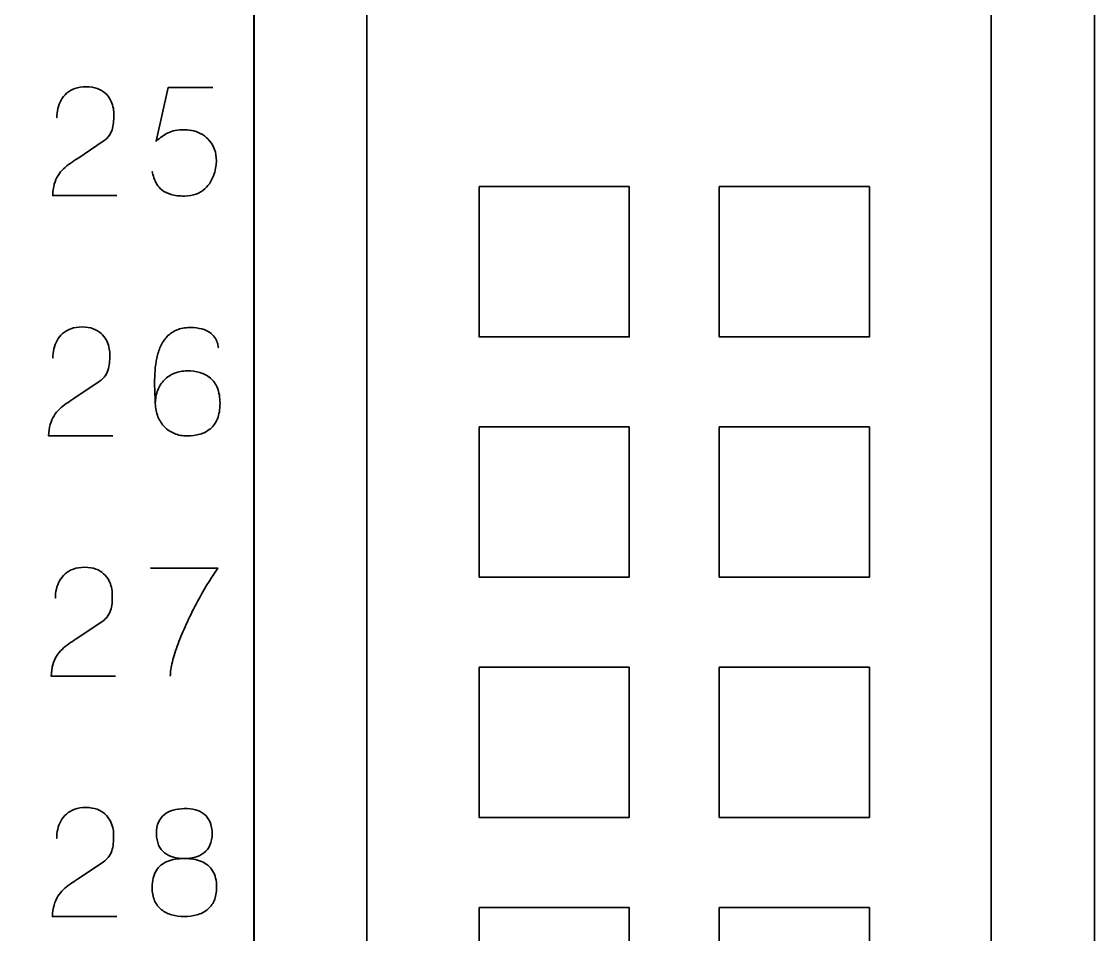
# Model space of a CAD drawing. Header units: centimetres. Extents: x -13.14 to -7.86, y -19.04 to -10.66.
# Drawn here: x -9 to -7.865, y -18.102 to -17.136 of the extents above; entities that cross this region are included whole.
import ezdxf

# ---------------------------------------------------------------- set-up
doc = ezdxf.new("R2010")
doc.units = ezdxf.units.CM
doc.header["$MEASUREMENT"] = 0
doc.layers.add('Layer 1', color=7, linetype='Continuous')

msp = doc.modelspace()

# ---------------------------------------------------------------- linework, layer by layer
at = {"layer": 'Layer 1', "color": 250, "lineweight": 35}
for points, knots in [([(-12.24632, -10.659), (-12.24632, -10.659), (-8.75382, -10.659), (-8.75382, -10.659), (-8.75382, -10.659), (-8.75382, -10.659), (-8.75382, -19.041), (-8.75382, -19.041), (-8.75382, -19.041), (-8.75382, -19.041), (-12.24632, -19.041), (-12.24632, -19.041), (-12.24632, -19.041), (-12.24632, -19.041), (-12.24632, -10.659), (-12.24632, -10.659)], [0, 0, 0, 0, 0.25, 0.25, 0.25, 0.25, 0.5, 0.5, 0.5, 0.5, 0.75, 0.75, 0.75, 0.75, 1, 1, 1, 1]), ([(-8.75386, -10.659), (-8.75386, -10.659), (-7.86486, -10.659), (-7.86486, -10.659), (-7.86486, -10.659), (-7.86486, -10.659), (-7.86486, -19.041), (-7.86486, -19.041), (-7.86486, -19.041), (-7.86486, -19.041), (-8.75386, -19.041), (-8.75386, -19.041), (-8.75386, -19.041), (-8.75386, -19.041), (-8.75386, -10.659), (-8.75386, -10.659)], [0, 0, 0, 0, 0.25, 0.25, 0.25, 0.25, 0.5, 0.5, 0.5, 0.5, 0.75, 0.75, 0.75, 0.75, 1, 1, 1, 1]), ([(-8.89877, -17.32054), (-8.89877, -17.32054), (-8.96673, -17.32054), (-8.96673, -17.32054), (-8.96673, -17.32054), (-8.96659, -17.31594), (-8.96601, -17.31188), (-8.96504, -17.30839), (-8.96504, -17.30839), (-8.96403, -17.30491), (-8.96269, -17.30184), (-8.96102, -17.2992), (-8.96102, -17.2992), (-8.95933, -17.29656), (-8.95741, -17.29421), (-8.95522, -17.29215), (-8.95522, -17.29215), (-8.95303, -17.29006), (-8.95068, -17.28816), (-8.94814, -17.28637), (-8.94814, -17.28637), (-8.94561, -17.2846), (-8.94299, -17.28283), (-8.94027, -17.28108), (-8.94027, -17.28108), (-8.94027, -17.28108), (-8.91318, -17.26302), (-8.91318, -17.26302), (-8.91318, -17.26302), (-8.9104, -17.26106), (-8.90824, -17.25893), (-8.90671, -17.25663), (-8.90671, -17.25663), (-8.90516, -17.25433), (-8.90408, -17.2519), (-8.90342, -17.24934), (-8.90342, -17.24934), (-8.90278, -17.2468), (-8.90239, -17.24419), (-8.90225, -17.24155), (-8.90225, -17.24155), (-8.90212, -17.23888), (-8.90207, -17.23621), (-8.90209, -17.23355), (-8.90209, -17.23355), (-8.90209, -17.23135), (-8.90239, -17.229), (-8.90297, -17.22647), (-8.90297, -17.22647), (-8.90357, -17.22396), (-8.90452, -17.22145), (-8.90587, -17.21897), (-8.90587, -17.21897), (-8.90721, -17.21648), (-8.909, -17.21421), (-8.91125, -17.21215), (-8.91125, -17.21215), (-8.91349, -17.21012), (-8.91627, -17.20848), (-8.91957, -17.20724), (-8.91957, -17.20724), (-8.92287, -17.206), (-8.92675, -17.20537), (-8.93124, -17.20534), (-8.93124, -17.20534), (-8.93576, -17.20537), (-8.93975, -17.206), (-8.94318, -17.20721), (-8.94318, -17.20721), (-8.94661, -17.20843), (-8.94954, -17.21012), (-8.95197, -17.21226), (-8.95197, -17.21226), (-8.9544, -17.2144), (-8.95636, -17.21688), (-8.95789, -17.21965), (-8.95789, -17.21965), (-8.95941, -17.22243), (-8.96052, -17.22538), (-8.96123, -17.2285), (-8.96123, -17.2285), (-8.96195, -17.23162), (-8.96229, -17.23479), (-8.96229, -17.23798), (-8.96229, -17.23798), (-8.96229, -17.23479), (-8.96195, -17.23162), (-8.96123, -17.2285), (-8.96123, -17.2285), (-8.96052, -17.22538), (-8.95941, -17.22243), (-8.95789, -17.21965), (-8.95789, -17.21965), (-8.95636, -17.21688), (-8.9544, -17.2144), (-8.95197, -17.21226), (-8.95197, -17.21226), (-8.94954, -17.21012), (-8.94661, -17.20843), (-8.94318, -17.20721), (-8.94318, -17.20721), (-8.93975, -17.206), (-8.93576, -17.20537), (-8.93124, -17.20534), (-8.93124, -17.20534), (-8.92675, -17.20537), (-8.92287, -17.206), (-8.91957, -17.20724), (-8.91957, -17.20724), (-8.91627, -17.20848), (-8.91349, -17.21012), (-8.91125, -17.21215), (-8.91125, -17.21215), (-8.909, -17.21421), (-8.90721, -17.21648), (-8.90587, -17.21897), (-8.90587, -17.21897), (-8.90452, -17.22145), (-8.90357, -17.22396), (-8.90297, -17.22647), (-8.90297, -17.22647), (-8.90239, -17.229), (-8.90209, -17.23135), (-8.90209, -17.23355), (-8.90209, -17.23355), (-8.90207, -17.23621), (-8.90212, -17.23888), (-8.90225, -17.24155), (-8.90225, -17.24155), (-8.90239, -17.24419), (-8.90278, -17.2468), (-8.90342, -17.24934), (-8.90342, -17.24934), (-8.90408, -17.2519), (-8.90516, -17.25433), (-8.90671, -17.25663), (-8.90671, -17.25663), (-8.90824, -17.25893), (-8.9104, -17.26106), (-8.91318, -17.26302), (-8.91318, -17.26302), (-8.91318, -17.26302), (-8.94027, -17.28108), (-8.94027, -17.28108), (-8.94027, -17.28108), (-8.94299, -17.28283), (-8.94561, -17.2846), (-8.94814, -17.28637), (-8.94814, -17.28637), (-8.95068, -17.28816), (-8.95303, -17.29006), (-8.95522, -17.29215), (-8.95522, -17.29215), (-8.95741, -17.29421), (-8.95933, -17.29656), (-8.96102, -17.2992), (-8.96102, -17.2992), (-8.96269, -17.30184), (-8.96403, -17.30491), (-8.96504, -17.30839), (-8.96504, -17.30839), (-8.96601, -17.31188), (-8.96659, -17.31594), (-8.96673, -17.32054), (-8.96673, -17.32054), (-8.96673, -17.32054), (-8.89877, -17.32054), (-8.89877, -17.32054)], [0, 0, 0, 0, 0.0238095, 0.0238095, 0.0238095, 0.0238095, 0.047619, 0.047619, 0.047619, 0.047619, 0.0714286, 0.0714286, 0.0714286, 0.0714286, 0.0952381, 0.0952381, 0.0952381, 0.0952381, 0.1190476, 0.1190476, 0.1190476, 0.1190476, 0.1428571, 0.1428571, 0.1428571, 0.1428571, 0.1666667, 0.1666667, 0.1666667, 0.1666667, 0.1904762, 0.1904762, 0.1904762, 0.1904762, 0.2142857, 0.2142857, 0.2142857, 0.2142857, 0.2380952, 0.2380952, 0.2380952, 0.2380952, 0.2619048, 0.2619048, 0.2619048, 0.2619048, 0.2857143, 0.2857143, 0.2857143, 0.2857143, 0.3095238, 0.3095238, 0.3095238, 0.3095238, 0.3333333, 0.3333333, 0.3333333, 0.3333333, 0.3571429, 0.3571429, 0.3571429, 0.3571429, 0.3809524, 0.3809524, 0.3809524, 0.3809524, 0.4047619, 0.4047619, 0.4047619, 0.4047619, 0.4285714, 0.4285714, 0.4285714, 0.4285714, 0.452381, 0.452381, 0.452381, 0.452381, 0.4761905, 0.4761905, 0.4761905, 0.4761905, 0.5, 0.5, 0.5, 0.5, 0.5238095, 0.5238095, 0.5238095, 0.5238095, 0.547619, 0.547619, 0.547619, 0.547619, 0.5714286, 0.5714286, 0.5714286, 0.5714286, 0.5952381, 0.5952381, 0.5952381, 0.5952381, 0.6190476, 0.6190476, 0.6190476, 0.6190476, 0.6428571, 0.6428571, 0.6428571, 0.6428571, 0.6666667, 0.6666667, 0.6666667, 0.6666667, 0.6904762, 0.6904762, 0.6904762, 0.6904762, 0.7142857, 0.7142857, 0.7142857, 0.7142857, 0.7380952, 0.7380952, 0.7380952, 0.7380952, 0.7619048, 0.7619048, 0.7619048, 0.7619048, 0.7857143, 0.7857143, 0.7857143, 0.7857143, 0.8095238, 0.8095238, 0.8095238, 0.8095238, 0.8333333, 0.8333333, 0.8333333, 0.8333333, 0.8571429, 0.8571429, 0.8571429, 0.8571429, 0.8809524, 0.8809524, 0.8809524, 0.8809524, 0.9047619, 0.9047619, 0.9047619, 0.9047619, 0.9285714, 0.9285714, 0.9285714, 0.9285714, 0.952381, 0.952381, 0.952381, 0.952381, 0.9761905, 0.9761905, 0.9761905, 0.9761905, 1, 1, 1, 1]), ([(-8.79721, -17.20629), (-8.79721, -17.20629), (-8.84474, -17.20629), (-8.84474, -17.20629), (-8.84474, -17.20629), (-8.84474, -17.20629), (-8.8574, -17.26302), (-8.8574, -17.26302), (-8.8574, -17.26302), (-8.85519, -17.26112), (-8.85307, -17.2594), (-8.85105, -17.2579), (-8.85105, -17.2579), (-8.84904, -17.25639), (-8.84693, -17.25512), (-8.84469, -17.25407), (-8.84469, -17.25407), (-8.84247, -17.25301), (-8.83993, -17.25222), (-8.83708, -17.25166), (-8.83708, -17.25166), (-8.83425, -17.25111), (-8.83087, -17.25082), (-8.82699, -17.25082), (-8.82699, -17.25082), (-8.82382, -17.25082), (-8.82065, -17.25124), (-8.81748, -17.25211), (-8.81748, -17.25211), (-8.81431, -17.25296), (-8.8113, -17.25425), (-8.80845, -17.25597), (-8.80845, -17.25597), (-8.80557, -17.25771), (-8.80304, -17.25988), (-8.80083, -17.26249), (-8.80083, -17.26249), (-8.79858, -17.26511), (-8.79681, -17.26817), (-8.79555, -17.27168), (-8.79555, -17.27168), (-8.79425, -17.27519), (-8.79359, -17.27918), (-8.79357, -17.28362), (-8.79357, -17.28362), (-8.79354, -17.28526), (-8.79372, -17.28732), (-8.79409, -17.28975), (-8.79409, -17.28975), (-8.79444, -17.29218), (-8.79507, -17.29482), (-8.79597, -17.29762), (-8.79597, -17.29762), (-8.79687, -17.30042), (-8.79813, -17.30319), (-8.79975, -17.30594), (-8.79975, -17.30594), (-8.80135, -17.30868), (-8.80341, -17.31119), (-8.80589, -17.31346), (-8.80589, -17.31346), (-8.80837, -17.31573), (-8.81138, -17.31756), (-8.81489, -17.31893), (-8.81489, -17.31893), (-8.81843, -17.32028), (-8.82258, -17.32099), (-8.82731, -17.32102), (-8.82731, -17.32102), (-8.83296, -17.32099), (-8.83771, -17.32038), (-8.84157, -17.31925), (-8.84157, -17.31925), (-8.84542, -17.31808), (-8.84857, -17.31658), (-8.851, -17.31468), (-8.851, -17.31468), (-8.85344, -17.31278), (-8.85534, -17.31069), (-8.85672, -17.30842), (-8.85672, -17.30842), (-8.85809, -17.30615), (-8.85912, -17.30388), (-8.85981, -17.3016), (-8.85981, -17.3016), (-8.86049, -17.29933), (-8.86102, -17.29725), (-8.86137, -17.29534), (-8.86137, -17.29534), (-8.86102, -17.29725), (-8.86049, -17.29933), (-8.85981, -17.3016), (-8.85981, -17.3016), (-8.85912, -17.30388), (-8.85809, -17.30615), (-8.85672, -17.30842), (-8.85672, -17.30842), (-8.85534, -17.31069), (-8.85344, -17.31278), (-8.851, -17.31468), (-8.851, -17.31468), (-8.84857, -17.31658), (-8.84542, -17.31808), (-8.84157, -17.31925), (-8.84157, -17.31925), (-8.83771, -17.32038), (-8.83296, -17.32099), (-8.82731, -17.32102), (-8.82731, -17.32102), (-8.82258, -17.32099), (-8.81843, -17.32028), (-8.81489, -17.31893), (-8.81489, -17.31893), (-8.81138, -17.31756), (-8.80837, -17.31573), (-8.80589, -17.31346), (-8.80589, -17.31346), (-8.80341, -17.31119), (-8.80135, -17.30868), (-8.79975, -17.30594), (-8.79975, -17.30594), (-8.79813, -17.30319), (-8.79687, -17.30042), (-8.79597, -17.29762), (-8.79597, -17.29762), (-8.79507, -17.29482), (-8.79444, -17.29218), (-8.79409, -17.28975), (-8.79409, -17.28975), (-8.79372, -17.28732), (-8.79354, -17.28526), (-8.79357, -17.28362), (-8.79357, -17.28362), (-8.79359, -17.27918), (-8.79425, -17.27519), (-8.79555, -17.27168), (-8.79555, -17.27168), (-8.79681, -17.26817), (-8.79858, -17.26511), (-8.80083, -17.26249), (-8.80083, -17.26249), (-8.80304, -17.25988), (-8.80557, -17.25771), (-8.80845, -17.25597), (-8.80845, -17.25597), (-8.8113, -17.25425), (-8.81431, -17.25296), (-8.81748, -17.25211), (-8.81748, -17.25211), (-8.82065, -17.25124), (-8.82382, -17.25082), (-8.82699, -17.25082), (-8.82699, -17.25082), (-8.83087, -17.25082), (-8.83425, -17.25111), (-8.83708, -17.25166), (-8.83708, -17.25166), (-8.83993, -17.25222), (-8.84247, -17.25301), (-8.84469, -17.25407), (-8.84469, -17.25407), (-8.84693, -17.25512), (-8.84904, -17.25639), (-8.85105, -17.2579), (-8.85105, -17.2579), (-8.85307, -17.2594), (-8.85519, -17.26112), (-8.8574, -17.26302), (-8.8574, -17.26302), (-8.8574, -17.26302), (-8.84474, -17.20629), (-8.84474, -17.20629), (-8.84474, -17.20629), (-8.84474, -17.20629), (-8.79721, -17.20629), (-8.79721, -17.20629)], [0, 0, 0, 0, 0.0227273, 0.0227273, 0.0227273, 0.0227273, 0.0454545, 0.0454545, 0.0454545, 0.0454545, 0.0681818, 0.0681818, 0.0681818, 0.0681818, 0.0909091, 0.0909091, 0.0909091, 0.0909091, 0.1136364, 0.1136364, 0.1136364, 0.1136364, 0.1363636, 0.1363636, 0.1363636, 0.1363636, 0.1590909, 0.1590909, 0.1590909, 0.1590909, 0.1818182, 0.1818182, 0.1818182, 0.1818182, 0.2045455, 0.2045455, 0.2045455, 0.2045455, 0.2272727, 0.2272727, 0.2272727, 0.2272727, 0.25, 0.25, 0.25, 0.25, 0.2727273, 0.2727273, 0.2727273, 0.2727273, 0.2954545, 0.2954545, 0.2954545, 0.2954545, 0.3181818, 0.3181818, 0.3181818, 0.3181818, 0.3409091, 0.3409091, 0.3409091, 0.3409091, 0.3636364, 0.3636364, 0.3636364, 0.3636364, 0.3863636, 0.3863636, 0.3863636, 0.3863636, 0.4090909, 0.4090909, 0.4090909, 0.4090909, 0.4318182, 0.4318182, 0.4318182, 0.4318182, 0.4545455, 0.4545455, 0.4545455, 0.4545455, 0.4772727, 0.4772727, 0.4772727, 0.4772727, 0.5, 0.5, 0.5, 0.5, 0.5227273, 0.5227273, 0.5227273, 0.5227273, 0.5454545, 0.5454545, 0.5454545, 0.5454545, 0.5681818, 0.5681818, 0.5681818, 0.5681818, 0.5909091, 0.5909091, 0.5909091, 0.5909091, 0.6136364, 0.6136364, 0.6136364, 0.6136364, 0.6363636, 0.6363636, 0.6363636, 0.6363636, 0.6590909, 0.6590909, 0.6590909, 0.6590909, 0.6818182, 0.6818182, 0.6818182, 0.6818182, 0.7045455, 0.7045455, 0.7045455, 0.7045455, 0.7272727, 0.7272727, 0.7272727, 0.7272727, 0.75, 0.75, 0.75, 0.75, 0.7727273, 0.7727273, 0.7727273, 0.7727273, 0.7954545, 0.7954545, 0.7954545, 0.7954545, 0.8181818, 0.8181818, 0.8181818, 0.8181818, 0.8409091, 0.8409091, 0.8409091, 0.8409091, 0.8636364, 0.8636364, 0.8636364, 0.8636364, 0.8863636, 0.8863636, 0.8863636, 0.8863636, 0.9090909, 0.9090909, 0.9090909, 0.9090909, 0.9318182, 0.9318182, 0.9318182, 0.9318182, 0.9545455, 0.9545455, 0.9545455, 0.9545455, 0.9772727, 0.9772727, 0.9772727, 0.9772727, 1, 1, 1, 1]), ([(-8.51573, -17.31103), (-8.51573, -17.31103), (-8.35698, -17.31103), (-8.35698, -17.31103), (-8.35698, -17.31103), (-8.35698, -17.31103), (-8.35698, -17.46978), (-8.35698, -17.46978), (-8.35698, -17.46978), (-8.35698, -17.46978), (-8.51573, -17.46978), (-8.51573, -17.46978), (-8.51573, -17.46978), (-8.51573, -17.46978), (-8.51573, -17.31103), (-8.51573, -17.31103)], [0, 0, 0, 0, 0.25, 0.25, 0.25, 0.25, 0.5, 0.5, 0.5, 0.5, 0.75, 0.75, 0.75, 0.75, 1, 1, 1, 1]), ([(-8.26173, -17.31103), (-8.26173, -17.31103), (-8.10298, -17.31103), (-8.10298, -17.31103), (-8.10298, -17.31103), (-8.10298, -17.31103), (-8.10298, -17.46978), (-8.10298, -17.46978), (-8.10298, -17.46978), (-8.10298, -17.46978), (-8.26173, -17.46978), (-8.26173, -17.46978), (-8.26173, -17.46978), (-8.26173, -17.46978), (-8.26173, -17.31103), (-8.26173, -17.31103)], [0, 0, 0, 0, 0.25, 0.25, 0.25, 0.25, 0.5, 0.5, 0.5, 0.5, 0.75, 0.75, 0.75, 0.75, 1, 1, 1, 1]), ([(-8.90305, -17.57454), (-8.90305, -17.57454), (-8.97101, -17.57454), (-8.97101, -17.57454), (-8.97101, -17.57454), (-8.97087, -17.56994), (-8.97029, -17.56588), (-8.96932, -17.56239), (-8.96932, -17.56239), (-8.96831, -17.55891), (-8.96697, -17.55584), (-8.9653, -17.5532), (-8.9653, -17.5532), (-8.96361, -17.55056), (-8.96169, -17.54821), (-8.9595, -17.54615), (-8.9595, -17.54615), (-8.95731, -17.54406), (-8.95496, -17.54216), (-8.95242, -17.54037), (-8.95242, -17.54037), (-8.94989, -17.5386), (-8.94727, -17.53683), (-8.94455, -17.53508), (-8.94455, -17.53508), (-8.94455, -17.53508), (-8.91746, -17.51702), (-8.91746, -17.51702), (-8.91746, -17.51702), (-8.91468, -17.51506), (-8.91252, -17.51293), (-8.91099, -17.51063), (-8.91099, -17.51063), (-8.90944, -17.50833), (-8.90836, -17.5059), (-8.9077, -17.50334), (-8.9077, -17.50334), (-8.90706, -17.5008), (-8.90667, -17.49819), (-8.90653, -17.49555), (-8.90653, -17.49555), (-8.9064, -17.49288), (-8.90635, -17.49021), (-8.90637, -17.48755), (-8.90637, -17.48755), (-8.90637, -17.48535), (-8.90667, -17.483), (-8.90725, -17.48047), (-8.90725, -17.48047), (-8.90785, -17.47796), (-8.9088, -17.47545), (-8.91015, -17.47297), (-8.91015, -17.47297), (-8.91149, -17.47048), (-8.91328, -17.46821), (-8.91553, -17.46615), (-8.91553, -17.46615), (-8.91777, -17.46412), (-8.92055, -17.46248), (-8.92385, -17.46124), (-8.92385, -17.46124), (-8.92715, -17.46), (-8.93103, -17.45937), (-8.93552, -17.45934), (-8.93552, -17.45934), (-8.94004, -17.45937), (-8.94403, -17.46), (-8.94746, -17.46121), (-8.94746, -17.46121), (-8.95089, -17.46243), (-8.95382, -17.46412), (-8.95625, -17.46626), (-8.95625, -17.46626), (-8.95868, -17.4684), (-8.96064, -17.47088), (-8.96217, -17.47365), (-8.96217, -17.47365), (-8.96369, -17.47643), (-8.9648, -17.47938), (-8.96551, -17.4825), (-8.96551, -17.4825), (-8.96623, -17.48562), (-8.96657, -17.48879), (-8.96657, -17.49198), (-8.96657, -17.49198), (-8.96657, -17.48879), (-8.96623, -17.48562), (-8.96551, -17.4825), (-8.96551, -17.4825), (-8.9648, -17.47938), (-8.96369, -17.47643), (-8.96217, -17.47365), (-8.96217, -17.47365), (-8.96064, -17.47088), (-8.95868, -17.4684), (-8.95625, -17.46626), (-8.95625, -17.46626), (-8.95382, -17.46412), (-8.95089, -17.46243), (-8.94746, -17.46121), (-8.94746, -17.46121), (-8.94403, -17.46), (-8.94004, -17.45937), (-8.93552, -17.45934), (-8.93552, -17.45934), (-8.93103, -17.45937), (-8.92715, -17.46), (-8.92385, -17.46124), (-8.92385, -17.46124), (-8.92055, -17.46248), (-8.91777, -17.46412), (-8.91553, -17.46615), (-8.91553, -17.46615), (-8.91328, -17.46821), (-8.91149, -17.47048), (-8.91015, -17.47297), (-8.91015, -17.47297), (-8.9088, -17.47545), (-8.90785, -17.47796), (-8.90725, -17.48047), (-8.90725, -17.48047), (-8.90667, -17.483), (-8.90637, -17.48535), (-8.90637, -17.48755), (-8.90637, -17.48755), (-8.90635, -17.49021), (-8.9064, -17.49288), (-8.90653, -17.49555), (-8.90653, -17.49555), (-8.90667, -17.49819), (-8.90706, -17.5008), (-8.9077, -17.50334), (-8.9077, -17.50334), (-8.90836, -17.5059), (-8.90944, -17.50833), (-8.91099, -17.51063), (-8.91099, -17.51063), (-8.91252, -17.51293), (-8.91468, -17.51506), (-8.91746, -17.51702), (-8.91746, -17.51702), (-8.91746, -17.51702), (-8.94455, -17.53508), (-8.94455, -17.53508), (-8.94455, -17.53508), (-8.94727, -17.53683), (-8.94989, -17.5386), (-8.95242, -17.54037), (-8.95242, -17.54037), (-8.95496, -17.54216), (-8.95731, -17.54406), (-8.9595, -17.54615), (-8.9595, -17.54615), (-8.96169, -17.54821), (-8.96361, -17.55056), (-8.9653, -17.5532), (-8.9653, -17.5532), (-8.96697, -17.55584), (-8.96831, -17.55891), (-8.96932, -17.56239), (-8.96932, -17.56239), (-8.97029, -17.56588), (-8.97087, -17.56994), (-8.97101, -17.57454), (-8.97101, -17.57454), (-8.97101, -17.57454), (-8.90305, -17.57454), (-8.90305, -17.57454)], [0, 0, 0, 0, 0.0238095, 0.0238095, 0.0238095, 0.0238095, 0.047619, 0.047619, 0.047619, 0.047619, 0.0714286, 0.0714286, 0.0714286, 0.0714286, 0.0952381, 0.0952381, 0.0952381, 0.0952381, 0.1190476, 0.1190476, 0.1190476, 0.1190476, 0.1428571, 0.1428571, 0.1428571, 0.1428571, 0.1666667, 0.1666667, 0.1666667, 0.1666667, 0.1904762, 0.1904762, 0.1904762, 0.1904762, 0.2142857, 0.2142857, 0.2142857, 0.2142857, 0.2380952, 0.2380952, 0.2380952, 0.2380952, 0.2619048, 0.2619048, 0.2619048, 0.2619048, 0.2857143, 0.2857143, 0.2857143, 0.2857143, 0.3095238, 0.3095238, 0.3095238, 0.3095238, 0.3333333, 0.3333333, 0.3333333, 0.3333333, 0.3571429, 0.3571429, 0.3571429, 0.3571429, 0.3809524, 0.3809524, 0.3809524, 0.3809524, 0.4047619, 0.4047619, 0.4047619, 0.4047619, 0.4285714, 0.4285714, 0.4285714, 0.4285714, 0.452381, 0.452381, 0.452381, 0.452381, 0.4761905, 0.4761905, 0.4761905, 0.4761905, 0.5, 0.5, 0.5, 0.5, 0.5238095, 0.5238095, 0.5238095, 0.5238095, 0.547619, 0.547619, 0.547619, 0.547619, 0.5714286, 0.5714286, 0.5714286, 0.5714286, 0.5952381, 0.5952381, 0.5952381, 0.5952381, 0.6190476, 0.6190476, 0.6190476, 0.6190476, 0.6428571, 0.6428571, 0.6428571, 0.6428571, 0.6666667, 0.6666667, 0.6666667, 0.6666667, 0.6904762, 0.6904762, 0.6904762, 0.6904762, 0.7142857, 0.7142857, 0.7142857, 0.7142857, 0.7380952, 0.7380952, 0.7380952, 0.7380952, 0.7619048, 0.7619048, 0.7619048, 0.7619048, 0.7857143, 0.7857143, 0.7857143, 0.7857143, 0.8095238, 0.8095238, 0.8095238, 0.8095238, 0.8333333, 0.8333333, 0.8333333, 0.8333333, 0.8571429, 0.8571429, 0.8571429, 0.8571429, 0.8809524, 0.8809524, 0.8809524, 0.8809524, 0.9047619, 0.9047619, 0.9047619, 0.9047619, 0.9285714, 0.9285714, 0.9285714, 0.9285714, 0.952381, 0.952381, 0.952381, 0.952381, 0.9761905, 0.9761905, 0.9761905, 0.9761905, 1, 1, 1, 1]), ([(-8.8582, -17.54015), (-8.85817, -17.53498), (-8.85733, -17.5303), (-8.85565, -17.52608), (-8.85565, -17.52608), (-8.85398, -17.52188), (-8.85163, -17.51826), (-8.8486, -17.51522), (-8.8486, -17.51522), (-8.84558, -17.51221), (-8.84202, -17.50989), (-8.83795, -17.50825), (-8.83795, -17.50825), (-8.83389, -17.50661), (-8.82942, -17.50579), (-8.82462, -17.50577), (-8.82462, -17.50577), (-8.81978, -17.50574), (-8.81527, -17.50635), (-8.81107, -17.50756), (-8.81107, -17.50756), (-8.80687, -17.50875), (-8.80321, -17.51071), (-8.80001, -17.5134), (-8.80001, -17.5134), (-8.79682, -17.51607), (-8.79431, -17.51961), (-8.79251, -17.52402), (-8.79251, -17.52402), (-8.79071, -17.52843), (-8.78979, -17.53379), (-8.78976, -17.54015), (-8.78976, -17.54015), (-8.78979, -17.54652), (-8.79071, -17.55188), (-8.79251, -17.55629), (-8.79251, -17.55629), (-8.79431, -17.5607), (-8.79682, -17.56424), (-8.80001, -17.56691), (-8.80001, -17.56691), (-8.80321, -17.5696), (-8.80687, -17.57156), (-8.81107, -17.57274), (-8.81107, -17.57274), (-8.81527, -17.57396), (-8.81978, -17.57457), (-8.82462, -17.57454), (-8.82462, -17.57454), (-8.82942, -17.57451), (-8.83383, -17.57369), (-8.83787, -17.57206), (-8.83787, -17.57206), (-8.84189, -17.57042), (-8.84537, -17.5681), (-8.84836, -17.56506), (-8.84836, -17.56506), (-8.85134, -17.56205), (-8.85369, -17.55843), (-8.85538, -17.5542), (-8.85538, -17.5542), (-8.85709, -17.55001), (-8.85801, -17.54533), (-8.8582, -17.54015), (-8.8582, -17.54015), (-8.8583, -17.53754), (-8.85844, -17.53442), (-8.85862, -17.53081), (-8.85862, -17.53081), (-8.85881, -17.52716), (-8.85891, -17.5232), (-8.85894, -17.51895), (-8.85894, -17.51895), (-8.85896, -17.51467), (-8.85883, -17.51026), (-8.85849, -17.50574), (-8.85849, -17.50574), (-8.85817, -17.5012), (-8.85754, -17.49674), (-8.85662, -17.49233), (-8.85662, -17.49233), (-8.8557, -17.48794), (-8.85438, -17.4838), (-8.85264, -17.47991), (-8.85264, -17.47991), (-8.85089, -17.47603), (-8.84865, -17.4726), (-8.84588, -17.46961), (-8.84588, -17.46961), (-8.84308, -17.46663), (-8.83967, -17.46428), (-8.83563, -17.46256), (-8.83563, -17.46256), (-8.83159, -17.46087), (-8.82681, -17.46), (-8.82129, -17.45997), (-8.82129, -17.45997), (-8.81648, -17.46), (-8.81241, -17.46048), (-8.80903, -17.4614), (-8.80903, -17.4614), (-8.80565, -17.46232), (-8.80289, -17.46357), (-8.80067, -17.4651), (-8.80067, -17.4651), (-8.79848, -17.46666), (-8.79674, -17.46835), (-8.79547, -17.47022), (-8.79547, -17.47022), (-8.7942, -17.47207), (-8.79325, -17.47394), (-8.79267, -17.47582), (-8.79267, -17.47582), (-8.79206, -17.47769), (-8.79167, -17.47944), (-8.79151, -17.48105), (-8.79151, -17.48105), (-8.79167, -17.47944), (-8.79206, -17.47769), (-8.79267, -17.47582), (-8.79267, -17.47582), (-8.79325, -17.47394), (-8.7942, -17.47207), (-8.79547, -17.47022), (-8.79547, -17.47022), (-8.79674, -17.46835), (-8.79848, -17.46666), (-8.80067, -17.4651), (-8.80067, -17.4651), (-8.80289, -17.46357), (-8.80565, -17.46232), (-8.80903, -17.4614), (-8.80903, -17.4614), (-8.81241, -17.46048), (-8.81648, -17.46), (-8.82129, -17.45997), (-8.82129, -17.45997), (-8.82681, -17.46), (-8.83159, -17.46087), (-8.83563, -17.46256), (-8.83563, -17.46256), (-8.83967, -17.46428), (-8.84308, -17.46663), (-8.84588, -17.46961), (-8.84588, -17.46961), (-8.84865, -17.4726), (-8.85089, -17.47603), (-8.85264, -17.47991), (-8.85264, -17.47991), (-8.85438, -17.4838), (-8.8557, -17.48794), (-8.85662, -17.49233), (-8.85662, -17.49233), (-8.85754, -17.49674), (-8.85817, -17.5012), (-8.85849, -17.50574), (-8.85849, -17.50574), (-8.85883, -17.51026), (-8.85896, -17.51467), (-8.85894, -17.51895), (-8.85894, -17.51895), (-8.85891, -17.5232), (-8.85881, -17.52716), (-8.85862, -17.53081), (-8.85862, -17.53081), (-8.85844, -17.53442), (-8.8583, -17.53754), (-8.8582, -17.54015), (-8.8582, -17.54015), (-8.85801, -17.54533), (-8.85709, -17.55001), (-8.85538, -17.5542), (-8.85538, -17.5542), (-8.85369, -17.55843), (-8.85134, -17.56205), (-8.84836, -17.56506), (-8.84836, -17.56506), (-8.84537, -17.5681), (-8.84189, -17.57042), (-8.83787, -17.57206), (-8.83787, -17.57206), (-8.83383, -17.57369), (-8.82942, -17.57451), (-8.82462, -17.57454), (-8.82462, -17.57454), (-8.81978, -17.57457), (-8.81527, -17.57396), (-8.81107, -17.57274), (-8.81107, -17.57274), (-8.80687, -17.57156), (-8.80321, -17.5696), (-8.80001, -17.56691), (-8.80001, -17.56691), (-8.79682, -17.56424), (-8.79431, -17.5607), (-8.79251, -17.55629), (-8.79251, -17.55629), (-8.79071, -17.55188), (-8.78979, -17.54652), (-8.78976, -17.54015), (-8.78976, -17.54015), (-8.78979, -17.53379), (-8.79071, -17.52843), (-8.79251, -17.52402), (-8.79251, -17.52402), (-8.79431, -17.51961), (-8.79682, -17.51607), (-8.80001, -17.5134), (-8.80001, -17.5134), (-8.80321, -17.51071), (-8.80687, -17.50875), (-8.81107, -17.50756), (-8.81107, -17.50756), (-8.81527, -17.50635), (-8.81978, -17.50574), (-8.82462, -17.50577), (-8.82462, -17.50577), (-8.82942, -17.50579), (-8.83389, -17.50661), (-8.83795, -17.50825), (-8.83795, -17.50825), (-8.84202, -17.50989), (-8.84558, -17.51221), (-8.8486, -17.51522), (-8.8486, -17.51522), (-8.85163, -17.51826), (-8.85398, -17.52188), (-8.85565, -17.52608), (-8.85565, -17.52608), (-8.85733, -17.5303), (-8.85817, -17.53498), (-8.8582, -17.54015)], [0, 0, 0, 0, 0.0172414, 0.0172414, 0.0172414, 0.0172414, 0.0344828, 0.0344828, 0.0344828, 0.0344828, 0.0517241, 0.0517241, 0.0517241, 0.0517241, 0.0689655, 0.0689655, 0.0689655, 0.0689655, 0.0862069, 0.0862069, 0.0862069, 0.0862069, 0.1034483, 0.1034483, 0.1034483, 0.1034483, 0.1206897, 0.1206897, 0.1206897, 0.1206897, 0.137931, 0.137931, 0.137931, 0.137931, 0.1551724, 0.1551724, 0.1551724, 0.1551724, 0.1724138, 0.1724138, 0.1724138, 0.1724138, 0.1896552, 0.1896552, 0.1896552, 0.1896552, 0.2068966, 0.2068966, 0.2068966, 0.2068966, 0.2241379, 0.2241379, 0.2241379, 0.2241379, 0.2413793, 0.2413793, 0.2413793, 0.2413793, 0.2586207, 0.2586207, 0.2586207, 0.2586207, 0.2758621, 0.2758621, 0.2758621, 0.2758621, 0.2931034, 0.2931034, 0.2931034, 0.2931034, 0.3103448, 0.3103448, 0.3103448, 0.3103448, 0.3275862, 0.3275862, 0.3275862, 0.3275862, 0.3448276, 0.3448276, 0.3448276, 0.3448276, 0.362069, 0.362069, 0.362069, 0.362069, 0.3793103, 0.3793103, 0.3793103, 0.3793103, 0.3965517, 0.3965517, 0.3965517, 0.3965517, 0.4137931, 0.4137931, 0.4137931, 0.4137931, 0.4310345, 0.4310345, 0.4310345, 0.4310345, 0.4482759, 0.4482759, 0.4482759, 0.4482759, 0.4655172, 0.4655172, 0.4655172, 0.4655172, 0.4827586, 0.4827586, 0.4827586, 0.4827586, 0.5, 0.5, 0.5, 0.5, 0.5172414, 0.5172414, 0.5172414, 0.5172414, 0.5344828, 0.5344828, 0.5344828, 0.5344828, 0.5517241, 0.5517241, 0.5517241, 0.5517241, 0.5689655, 0.5689655, 0.5689655, 0.5689655, 0.5862069, 0.5862069, 0.5862069, 0.5862069, 0.6034483, 0.6034483, 0.6034483, 0.6034483, 0.6206897, 0.6206897, 0.6206897, 0.6206897, 0.637931, 0.637931, 0.637931, 0.637931, 0.6551724, 0.6551724, 0.6551724, 0.6551724, 0.6724138, 0.6724138, 0.6724138, 0.6724138, 0.6896552, 0.6896552, 0.6896552, 0.6896552, 0.7068966, 0.7068966, 0.7068966, 0.7068966, 0.7241379, 0.7241379, 0.7241379, 0.7241379, 0.7413793, 0.7413793, 0.7413793, 0.7413793, 0.7586207, 0.7586207, 0.7586207, 0.7586207, 0.7758621, 0.7758621, 0.7758621, 0.7758621, 0.7931034, 0.7931034, 0.7931034, 0.7931034, 0.8103448, 0.8103448, 0.8103448, 0.8103448, 0.8275862, 0.8275862, 0.8275862, 0.8275862, 0.8448276, 0.8448276, 0.8448276, 0.8448276, 0.862069, 0.862069, 0.862069, 0.862069, 0.8793103, 0.8793103, 0.8793103, 0.8793103, 0.8965517, 0.8965517, 0.8965517, 0.8965517, 0.9137931, 0.9137931, 0.9137931, 0.9137931, 0.9310345, 0.9310345, 0.9310345, 0.9310345, 0.9482759, 0.9482759, 0.9482759, 0.9482759, 0.9655172, 0.9655172, 0.9655172, 0.9655172, 0.9827586, 0.9827586, 0.9827586, 0.9827586, 1, 1, 1, 1]), ([(-8.51573, -17.56503), (-8.51573, -17.56503), (-8.35698, -17.56503), (-8.35698, -17.56503), (-8.35698, -17.56503), (-8.35698, -17.56503), (-8.35698, -17.72378), (-8.35698, -17.72378), (-8.35698, -17.72378), (-8.35698, -17.72378), (-8.51573, -17.72378), (-8.51573, -17.72378), (-8.51573, -17.72378), (-8.51573, -17.72378), (-8.51573, -17.56503), (-8.51573, -17.56503)], [0, 0, 0, 0, 0.25, 0.25, 0.25, 0.25, 0.5, 0.5, 0.5, 0.5, 0.75, 0.75, 0.75, 0.75, 1, 1, 1, 1]), ([(-8.26173, -17.56503), (-8.26173, -17.56503), (-8.10298, -17.56503), (-8.10298, -17.56503), (-8.10298, -17.56503), (-8.10298, -17.56503), (-8.10298, -17.72378), (-8.10298, -17.72378), (-8.10298, -17.72378), (-8.10298, -17.72378), (-8.26173, -17.72378), (-8.26173, -17.72378), (-8.26173, -17.72378), (-8.26173, -17.72378), (-8.26173, -17.56503), (-8.26173, -17.56503)], [0, 0, 0, 0, 0.25, 0.25, 0.25, 0.25, 0.5, 0.5, 0.5, 0.5, 0.75, 0.75, 0.75, 0.75, 1, 1, 1, 1]), ([(-8.90036, -17.82854), (-8.90036, -17.82854), (-8.96832, -17.82854), (-8.96832, -17.82854), (-8.96832, -17.82854), (-8.96818, -17.82394), (-8.9676, -17.81988), (-8.96663, -17.81639), (-8.96663, -17.81639), (-8.96562, -17.81291), (-8.96428, -17.80984), (-8.96261, -17.8072), (-8.96261, -17.8072), (-8.96092, -17.80456), (-8.959, -17.80221), (-8.95681, -17.80015), (-8.95681, -17.80015), (-8.95462, -17.79806), (-8.95227, -17.79616), (-8.94973, -17.79437), (-8.94973, -17.79437), (-8.9472, -17.7926), (-8.94458, -17.79083), (-8.94186, -17.78908), (-8.94186, -17.78908), (-8.94186, -17.78908), (-8.91477, -17.77102), (-8.91477, -17.77102), (-8.91477, -17.77102), (-8.91199, -17.76906), (-8.90983, -17.76693), (-8.9083, -17.76463), (-8.9083, -17.76463), (-8.90675, -17.76233), (-8.90567, -17.7599), (-8.90501, -17.75734), (-8.90501, -17.75734), (-8.90437, -17.7548), (-8.90398, -17.75219), (-8.90384, -17.74955), (-8.90384, -17.74955), (-8.90371, -17.74688), (-8.90366, -17.74421), (-8.90368, -17.74155), (-8.90368, -17.74155), (-8.90368, -17.73935), (-8.90398, -17.737), (-8.90456, -17.73447), (-8.90456, -17.73447), (-8.90516, -17.73196), (-8.90611, -17.72945), (-8.90746, -17.72697), (-8.90746, -17.72697), (-8.9088, -17.72448), (-8.91059, -17.72221), (-8.91284, -17.72015), (-8.91284, -17.72015), (-8.91508, -17.71812), (-8.91786, -17.71648), (-8.92116, -17.71524), (-8.92116, -17.71524), (-8.92446, -17.714), (-8.92834, -17.71337), (-8.93283, -17.71334), (-8.93283, -17.71334), (-8.93735, -17.71337), (-8.94134, -17.714), (-8.94477, -17.71521), (-8.94477, -17.71521), (-8.9482, -17.71643), (-8.95113, -17.71812), (-8.95356, -17.72026), (-8.95356, -17.72026), (-8.95599, -17.7224), (-8.95795, -17.72488), (-8.95948, -17.72765), (-8.95948, -17.72765), (-8.961, -17.73043), (-8.96211, -17.73338), (-8.96282, -17.7365), (-8.96282, -17.7365), (-8.96354, -17.73962), (-8.96388, -17.74279), (-8.96388, -17.74598), (-8.96388, -17.74598), (-8.96388, -17.74279), (-8.96354, -17.73962), (-8.96282, -17.7365), (-8.96282, -17.7365), (-8.96211, -17.73338), (-8.961, -17.73043), (-8.95948, -17.72765), (-8.95948, -17.72765), (-8.95795, -17.72488), (-8.95599, -17.7224), (-8.95356, -17.72026), (-8.95356, -17.72026), (-8.95113, -17.71812), (-8.9482, -17.71643), (-8.94477, -17.71521), (-8.94477, -17.71521), (-8.94134, -17.714), (-8.93735, -17.71337), (-8.93283, -17.71334), (-8.93283, -17.71334), (-8.92834, -17.71337), (-8.92446, -17.714), (-8.92116, -17.71524), (-8.92116, -17.71524), (-8.91786, -17.71648), (-8.91508, -17.71812), (-8.91284, -17.72015), (-8.91284, -17.72015), (-8.91059, -17.72221), (-8.9088, -17.72448), (-8.90746, -17.72697), (-8.90746, -17.72697), (-8.90611, -17.72945), (-8.90516, -17.73196), (-8.90456, -17.73447), (-8.90456, -17.73447), (-8.90398, -17.737), (-8.90368, -17.73935), (-8.90368, -17.74155), (-8.90368, -17.74155), (-8.90366, -17.74421), (-8.90371, -17.74688), (-8.90384, -17.74955), (-8.90384, -17.74955), (-8.90398, -17.75219), (-8.90437, -17.7548), (-8.90501, -17.75734), (-8.90501, -17.75734), (-8.90567, -17.7599), (-8.90675, -17.76233), (-8.9083, -17.76463), (-8.9083, -17.76463), (-8.90983, -17.76693), (-8.91199, -17.76906), (-8.91477, -17.77102), (-8.91477, -17.77102), (-8.91477, -17.77102), (-8.94186, -17.78908), (-8.94186, -17.78908), (-8.94186, -17.78908), (-8.94458, -17.79083), (-8.9472, -17.7926), (-8.94973, -17.79437), (-8.94973, -17.79437), (-8.95227, -17.79616), (-8.95462, -17.79806), (-8.95681, -17.80015), (-8.95681, -17.80015), (-8.959, -17.80221), (-8.96092, -17.80456), (-8.96261, -17.8072), (-8.96261, -17.8072), (-8.96428, -17.80984), (-8.96562, -17.81291), (-8.96663, -17.81639), (-8.96663, -17.81639), (-8.9676, -17.81988), (-8.96818, -17.82394), (-8.96832, -17.82854), (-8.96832, -17.82854), (-8.96832, -17.82854), (-8.90036, -17.82854), (-8.90036, -17.82854)], [0, 0, 0, 0, 0.0238095, 0.0238095, 0.0238095, 0.0238095, 0.047619, 0.047619, 0.047619, 0.047619, 0.0714286, 0.0714286, 0.0714286, 0.0714286, 0.0952381, 0.0952381, 0.0952381, 0.0952381, 0.1190476, 0.1190476, 0.1190476, 0.1190476, 0.1428571, 0.1428571, 0.1428571, 0.1428571, 0.1666667, 0.1666667, 0.1666667, 0.1666667, 0.1904762, 0.1904762, 0.1904762, 0.1904762, 0.2142857, 0.2142857, 0.2142857, 0.2142857, 0.2380952, 0.2380952, 0.2380952, 0.2380952, 0.2619048, 0.2619048, 0.2619048, 0.2619048, 0.2857143, 0.2857143, 0.2857143, 0.2857143, 0.3095238, 0.3095238, 0.3095238, 0.3095238, 0.3333333, 0.3333333, 0.3333333, 0.3333333, 0.3571429, 0.3571429, 0.3571429, 0.3571429, 0.3809524, 0.3809524, 0.3809524, 0.3809524, 0.4047619, 0.4047619, 0.4047619, 0.4047619, 0.4285714, 0.4285714, 0.4285714, 0.4285714, 0.452381, 0.452381, 0.452381, 0.452381, 0.4761905, 0.4761905, 0.4761905, 0.4761905, 0.5, 0.5, 0.5, 0.5, 0.5238095, 0.5238095, 0.5238095, 0.5238095, 0.547619, 0.547619, 0.547619, 0.547619, 0.5714286, 0.5714286, 0.5714286, 0.5714286, 0.5952381, 0.5952381, 0.5952381, 0.5952381, 0.6190476, 0.6190476, 0.6190476, 0.6190476, 0.6428571, 0.6428571, 0.6428571, 0.6428571, 0.6666667, 0.6666667, 0.6666667, 0.6666667, 0.6904762, 0.6904762, 0.6904762, 0.6904762, 0.7142857, 0.7142857, 0.7142857, 0.7142857, 0.7380952, 0.7380952, 0.7380952, 0.7380952, 0.7619048, 0.7619048, 0.7619048, 0.7619048, 0.7857143, 0.7857143, 0.7857143, 0.7857143, 0.8095238, 0.8095238, 0.8095238, 0.8095238, 0.8333333, 0.8333333, 0.8333333, 0.8333333, 0.8571429, 0.8571429, 0.8571429, 0.8571429, 0.8809524, 0.8809524, 0.8809524, 0.8809524, 0.9047619, 0.9047619, 0.9047619, 0.9047619, 0.9285714, 0.9285714, 0.9285714, 0.9285714, 0.952381, 0.952381, 0.952381, 0.952381, 0.9761905, 0.9761905, 0.9761905, 0.9761905, 1, 1, 1, 1]), ([(-8.84237, -17.82854), (-8.84229, -17.82413), (-8.84152, -17.81903), (-8.84007, -17.81322), (-8.84007, -17.81322), (-8.83862, -17.80739), (-8.83664, -17.8011), (-8.83413, -17.79437), (-8.83413, -17.79437), (-8.83162, -17.78763), (-8.82871, -17.78071), (-8.82544, -17.77355), (-8.82544, -17.77355), (-8.82219, -17.7664), (-8.81868, -17.75932), (-8.81495, -17.75227), (-8.81495, -17.75227), (-8.81123, -17.74522), (-8.80743, -17.73846), (-8.80354, -17.73199), (-8.80354, -17.73199), (-8.79967, -17.72554), (-8.79587, -17.71965), (-8.79214, -17.71429), (-8.79214, -17.71429), (-8.79214, -17.71429), (-8.86296, -17.71429), (-8.86296, -17.71429), (-8.86296, -17.71429), (-8.86296, -17.71429), (-8.79214, -17.71429), (-8.79214, -17.71429), (-8.79214, -17.71429), (-8.79587, -17.71965), (-8.79967, -17.72554), (-8.80354, -17.73199), (-8.80354, -17.73199), (-8.80743, -17.73846), (-8.81123, -17.74522), (-8.81495, -17.75227), (-8.81495, -17.75227), (-8.81868, -17.75932), (-8.82219, -17.7664), (-8.82544, -17.77355), (-8.82544, -17.77355), (-8.82871, -17.78071), (-8.83162, -17.78763), (-8.83413, -17.79437), (-8.83413, -17.79437), (-8.83664, -17.8011), (-8.83862, -17.80739), (-8.84007, -17.81322), (-8.84007, -17.81322), (-8.84152, -17.81903), (-8.84229, -17.82413), (-8.84237, -17.82854)], [0, 0, 0, 0, 0.0714286, 0.0714286, 0.0714286, 0.0714286, 0.1428571, 0.1428571, 0.1428571, 0.1428571, 0.2142857, 0.2142857, 0.2142857, 0.2142857, 0.2857143, 0.2857143, 0.2857143, 0.2857143, 0.3571429, 0.3571429, 0.3571429, 0.3571429, 0.4285714, 0.4285714, 0.4285714, 0.4285714, 0.5, 0.5, 0.5, 0.5, 0.5714286, 0.5714286, 0.5714286, 0.5714286, 0.6428571, 0.6428571, 0.6428571, 0.6428571, 0.7142857, 0.7142857, 0.7142857, 0.7142857, 0.7857143, 0.7857143, 0.7857143, 0.7857143, 0.8571429, 0.8571429, 0.8571429, 0.8571429, 0.9285714, 0.9285714, 0.9285714, 0.9285714, 1, 1, 1, 1]), ([(-8.51573, -17.81903), (-8.51573, -17.81903), (-8.35698, -17.81903), (-8.35698, -17.81903), (-8.35698, -17.81903), (-8.35698, -17.81903), (-8.35698, -17.97778), (-8.35698, -17.97778), (-8.35698, -17.97778), (-8.35698, -17.97778), (-8.51573, -17.97778), (-8.51573, -17.97778), (-8.51573, -17.97778), (-8.51573, -17.97778), (-8.51573, -17.81903), (-8.51573, -17.81903)], [0, 0, 0, 0, 0.25, 0.25, 0.25, 0.25, 0.5, 0.5, 0.5, 0.5, 0.75, 0.75, 0.75, 0.75, 1, 1, 1, 1]), ([(-8.26173, -17.81903), (-8.26173, -17.81903), (-8.10298, -17.81903), (-8.10298, -17.81903), (-8.10298, -17.81903), (-8.10298, -17.81903), (-8.10298, -17.97778), (-8.10298, -17.97778), (-8.10298, -17.97778), (-8.10298, -17.97778), (-8.26173, -17.97778), (-8.26173, -17.97778), (-8.26173, -17.97778), (-8.26173, -17.97778), (-8.26173, -17.81903), (-8.26173, -17.81903)], [0, 0, 0, 0, 0.25, 0.25, 0.25, 0.25, 0.5, 0.5, 0.5, 0.5, 0.75, 0.75, 0.75, 0.75, 1, 1, 1, 1]), ([(-8.89901, -18.08254), (-8.89901, -18.08254), (-8.96697, -18.08254), (-8.96697, -18.08254), (-8.96697, -18.08254), (-8.96683, -18.07794), (-8.96625, -18.07388), (-8.96528, -18.07039), (-8.96528, -18.07039), (-8.96427, -18.06691), (-8.96293, -18.06384), (-8.96126, -18.0612), (-8.96126, -18.0612), (-8.95957, -18.05856), (-8.95765, -18.05621), (-8.95546, -18.05415), (-8.95546, -18.05415), (-8.95327, -18.05206), (-8.95092, -18.05016), (-8.94838, -18.04837), (-8.94838, -18.04837), (-8.94585, -18.0466), (-8.94323, -18.04483), (-8.94051, -18.04308), (-8.94051, -18.04308), (-8.94051, -18.04308), (-8.91342, -18.02502), (-8.91342, -18.02502), (-8.91342, -18.02502), (-8.91064, -18.02306), (-8.90848, -18.02093), (-8.90695, -18.01863), (-8.90695, -18.01863), (-8.9054, -18.01633), (-8.90432, -18.0139), (-8.90366, -18.01134), (-8.90366, -18.01134), (-8.90302, -18.0088), (-8.90263, -18.00619), (-8.90249, -18.00355), (-8.90249, -18.00355), (-8.90236, -18.00088), (-8.90231, -17.99821), (-8.90233, -17.99555), (-8.90233, -17.99555), (-8.90233, -17.99335), (-8.90263, -17.991), (-8.90321, -17.98847), (-8.90321, -17.98847), (-8.90381, -17.98596), (-8.90476, -17.98345), (-8.90611, -17.98097), (-8.90611, -17.98097), (-8.90745, -17.97848), (-8.90924, -17.97621), (-8.91149, -17.97415), (-8.91149, -17.97415), (-8.91373, -17.97212), (-8.91651, -17.97048), (-8.91981, -17.96924), (-8.91981, -17.96924), (-8.92311, -17.968), (-8.92699, -17.96737), (-8.93148, -17.96734), (-8.93148, -17.96734), (-8.936, -17.96737), (-8.93999, -17.968), (-8.94342, -17.96921), (-8.94342, -17.96921), (-8.94685, -17.97043), (-8.94978, -17.97212), (-8.95221, -17.97426), (-8.95221, -17.97426), (-8.95464, -17.9764), (-8.9566, -17.97888), (-8.95813, -17.98165), (-8.95813, -17.98165), (-8.95965, -17.98443), (-8.96076, -17.98738), (-8.96147, -17.9905), (-8.96147, -17.9905), (-8.96219, -17.99362), (-8.96253, -17.99679), (-8.96253, -17.99998), (-8.96253, -17.99998), (-8.96253, -17.99679), (-8.96219, -17.99362), (-8.96147, -17.9905), (-8.96147, -17.9905), (-8.96076, -17.98738), (-8.95965, -17.98443), (-8.95813, -17.98165), (-8.95813, -17.98165), (-8.9566, -17.97888), (-8.95464, -17.9764), (-8.95221, -17.97426), (-8.95221, -17.97426), (-8.94978, -17.97212), (-8.94685, -17.97043), (-8.94342, -17.96921), (-8.94342, -17.96921), (-8.93999, -17.968), (-8.936, -17.96737), (-8.93148, -17.96734), (-8.93148, -17.96734), (-8.92699, -17.96737), (-8.92311, -17.968), (-8.91981, -17.96924), (-8.91981, -17.96924), (-8.91651, -17.97048), (-8.91373, -17.97212), (-8.91149, -17.97415), (-8.91149, -17.97415), (-8.90924, -17.97621), (-8.90745, -17.97848), (-8.90611, -17.98097), (-8.90611, -17.98097), (-8.90476, -17.98345), (-8.90381, -17.98596), (-8.90321, -17.98847), (-8.90321, -17.98847), (-8.90263, -17.991), (-8.90233, -17.99335), (-8.90233, -17.99555), (-8.90233, -17.99555), (-8.90231, -17.99821), (-8.90236, -18.00088), (-8.90249, -18.00355), (-8.90249, -18.00355), (-8.90263, -18.00619), (-8.90302, -18.0088), (-8.90366, -18.01134), (-8.90366, -18.01134), (-8.90432, -18.0139), (-8.9054, -18.01633), (-8.90695, -18.01863), (-8.90695, -18.01863), (-8.90848, -18.02093), (-8.91064, -18.02306), (-8.91342, -18.02502), (-8.91342, -18.02502), (-8.91342, -18.02502), (-8.94051, -18.04308), (-8.94051, -18.04308), (-8.94051, -18.04308), (-8.94323, -18.04483), (-8.94585, -18.0466), (-8.94838, -18.04837), (-8.94838, -18.04837), (-8.95092, -18.05016), (-8.95327, -18.05206), (-8.95546, -18.05415), (-8.95546, -18.05415), (-8.95765, -18.05621), (-8.95957, -18.05856), (-8.96126, -18.0612), (-8.96126, -18.0612), (-8.96293, -18.06384), (-8.96427, -18.06691), (-8.96528, -18.07039), (-8.96528, -18.07039), (-8.96625, -18.07388), (-8.96683, -18.07794), (-8.96697, -18.08254), (-8.96697, -18.08254), (-8.96697, -18.08254), (-8.89901, -18.08254), (-8.89901, -18.08254)], [0, 0, 0, 0, 0.0238095, 0.0238095, 0.0238095, 0.0238095, 0.047619, 0.047619, 0.047619, 0.047619, 0.0714286, 0.0714286, 0.0714286, 0.0714286, 0.0952381, 0.0952381, 0.0952381, 0.0952381, 0.1190476, 0.1190476, 0.1190476, 0.1190476, 0.1428571, 0.1428571, 0.1428571, 0.1428571, 0.1666667, 0.1666667, 0.1666667, 0.1666667, 0.1904762, 0.1904762, 0.1904762, 0.1904762, 0.2142857, 0.2142857, 0.2142857, 0.2142857, 0.2380952, 0.2380952, 0.2380952, 0.2380952, 0.2619048, 0.2619048, 0.2619048, 0.2619048, 0.2857143, 0.2857143, 0.2857143, 0.2857143, 0.3095238, 0.3095238, 0.3095238, 0.3095238, 0.3333333, 0.3333333, 0.3333333, 0.3333333, 0.3571429, 0.3571429, 0.3571429, 0.3571429, 0.3809524, 0.3809524, 0.3809524, 0.3809524, 0.4047619, 0.4047619, 0.4047619, 0.4047619, 0.4285714, 0.4285714, 0.4285714, 0.4285714, 0.452381, 0.452381, 0.452381, 0.452381, 0.4761905, 0.4761905, 0.4761905, 0.4761905, 0.5, 0.5, 0.5, 0.5, 0.5238095, 0.5238095, 0.5238095, 0.5238095, 0.547619, 0.547619, 0.547619, 0.547619, 0.5714286, 0.5714286, 0.5714286, 0.5714286, 0.5952381, 0.5952381, 0.5952381, 0.5952381, 0.6190476, 0.6190476, 0.6190476, 0.6190476, 0.6428571, 0.6428571, 0.6428571, 0.6428571, 0.6666667, 0.6666667, 0.6666667, 0.6666667, 0.6904762, 0.6904762, 0.6904762, 0.6904762, 0.7142857, 0.7142857, 0.7142857, 0.7142857, 0.7380952, 0.7380952, 0.7380952, 0.7380952, 0.7619048, 0.7619048, 0.7619048, 0.7619048, 0.7857143, 0.7857143, 0.7857143, 0.7857143, 0.8095238, 0.8095238, 0.8095238, 0.8095238, 0.8333333, 0.8333333, 0.8333333, 0.8333333, 0.8571429, 0.8571429, 0.8571429, 0.8571429, 0.8809524, 0.8809524, 0.8809524, 0.8809524, 0.9047619, 0.9047619, 0.9047619, 0.9047619, 0.9285714, 0.9285714, 0.9285714, 0.9285714, 0.952381, 0.952381, 0.952381, 0.952381, 0.9761905, 0.9761905, 0.9761905, 0.9761905, 1, 1, 1, 1]), ([(-8.82755, -18.02122), (-8.82348, -18.02122), (-8.81968, -18.02074), (-8.81611, -18.01979), (-8.81611, -18.01979), (-8.81257, -18.01881), (-8.80946, -18.01728), (-8.80674, -18.01519), (-8.80674, -18.01519), (-8.80404, -18.01311), (-8.80193, -18.01039), (-8.80041, -18.00703), (-8.80041, -18.00703), (-8.79888, -18.00371), (-8.79811, -17.99967), (-8.79808, -17.99491), (-8.79808, -17.99491), (-8.79811, -17.99016), (-8.79885, -17.98609), (-8.8003, -17.98271), (-8.8003, -17.98271), (-8.80174, -17.97933), (-8.8038, -17.97656), (-8.80645, -17.97442), (-8.80645, -17.97442), (-8.80909, -17.9723), (-8.8122, -17.97075), (-8.81579, -17.96977), (-8.81579, -17.96977), (-8.81936, -17.96879), (-8.8233, -17.96837), (-8.82755, -17.96845), (-8.82755, -17.96845), (-8.8318, -17.9685), (-8.83573, -17.96906), (-8.8393, -17.97003), (-8.8393, -17.97003), (-8.84289, -17.97104), (-8.84601, -17.97257), (-8.84865, -17.97466), (-8.84865, -17.97466), (-8.85129, -17.97674), (-8.85334, -17.97946), (-8.85479, -17.98279), (-8.85479, -17.98279), (-8.85625, -17.98614), (-8.85698, -17.99016), (-8.85701, -17.99491), (-8.85701, -17.99491), (-8.85698, -17.99967), (-8.85622, -18.00371), (-8.85469, -18.00703), (-8.85469, -18.00703), (-8.85316, -18.01039), (-8.85105, -18.01311), (-8.84833, -18.01519), (-8.84833, -18.01519), (-8.84564, -18.01728), (-8.84252, -18.01881), (-8.83898, -18.01979), (-8.83898, -18.01979), (-8.83542, -18.02074), (-8.83161, -18.02122), (-8.82755, -18.02122)], [0, 0, 0, 0, 0.0625, 0.0625, 0.0625, 0.0625, 0.125, 0.125, 0.125, 0.125, 0.1875, 0.1875, 0.1875, 0.1875, 0.25, 0.25, 0.25, 0.25, 0.3125, 0.3125, 0.3125, 0.3125, 0.375, 0.375, 0.375, 0.375, 0.4375, 0.4375, 0.4375, 0.4375, 0.5, 0.5, 0.5, 0.5, 0.5625, 0.5625, 0.5625, 0.5625, 0.625, 0.625, 0.625, 0.625, 0.6875, 0.6875, 0.6875, 0.6875, 0.75, 0.75, 0.75, 0.75, 0.8125, 0.8125, 0.8125, 0.8125, 0.875, 0.875, 0.875, 0.875, 0.9375, 0.9375, 0.9375, 0.9375, 1, 1, 1, 1]), ([(-8.82755, -18.02122), (-8.82348, -18.02122), (-8.81968, -18.02074), (-8.81611, -18.01979), (-8.81611, -18.01979), (-8.81257, -18.01881), (-8.80946, -18.01728), (-8.80674, -18.01519), (-8.80674, -18.01519), (-8.80404, -18.01311), (-8.80193, -18.01039), (-8.80041, -18.00703), (-8.80041, -18.00703), (-8.79888, -18.00371), (-8.79811, -17.99967), (-8.79808, -17.99491), (-8.79808, -17.99491), (-8.79811, -17.99016), (-8.79885, -17.98609), (-8.8003, -17.98271), (-8.8003, -17.98271), (-8.80174, -17.97933), (-8.8038, -17.97656), (-8.80645, -17.97442), (-8.80645, -17.97442), (-8.80909, -17.9723), (-8.8122, -17.97075), (-8.81579, -17.96977), (-8.81579, -17.96977), (-8.81936, -17.96879), (-8.8233, -17.96837), (-8.82755, -17.96845), (-8.82755, -17.96845), (-8.8318, -17.9685), (-8.83573, -17.96906), (-8.8393, -17.97003), (-8.8393, -17.97003), (-8.84289, -17.97104), (-8.84601, -17.97257), (-8.84865, -17.97466), (-8.84865, -17.97466), (-8.85129, -17.97674), (-8.85334, -17.97946), (-8.85479, -17.98279), (-8.85479, -17.98279), (-8.85625, -17.98614), (-8.85698, -17.99016), (-8.85701, -17.99491), (-8.85701, -17.99491), (-8.85698, -17.99967), (-8.85622, -18.00371), (-8.85469, -18.00703), (-8.85469, -18.00703), (-8.85316, -18.01039), (-8.85105, -18.01311), (-8.84833, -18.01519), (-8.84833, -18.01519), (-8.84564, -18.01728), (-8.84252, -18.01881), (-8.83898, -18.01979), (-8.83898, -18.01979), (-8.83542, -18.02074), (-8.83161, -18.02122), (-8.82755, -18.02122)], [0, 0, 0, 0, 0.0625, 0.0625, 0.0625, 0.0625, 0.125, 0.125, 0.125, 0.125, 0.1875, 0.1875, 0.1875, 0.1875, 0.25, 0.25, 0.25, 0.25, 0.3125, 0.3125, 0.3125, 0.3125, 0.375, 0.375, 0.375, 0.375, 0.4375, 0.4375, 0.4375, 0.4375, 0.5, 0.5, 0.5, 0.5, 0.5625, 0.5625, 0.5625, 0.5625, 0.625, 0.625, 0.625, 0.625, 0.6875, 0.6875, 0.6875, 0.6875, 0.75, 0.75, 0.75, 0.75, 0.8125, 0.8125, 0.8125, 0.8125, 0.875, 0.875, 0.875, 0.875, 0.9375, 0.9375, 0.9375, 0.9375, 1, 1, 1, 1]), ([(-8.82755, -18.08254), (-8.82279, -18.08254), (-8.81836, -18.08199), (-8.81424, -18.08082), (-8.81424, -18.08082), (-8.81012, -18.07966), (-8.8065, -18.07784), (-8.80336, -18.07536), (-8.80336, -18.07536), (-8.80025, -18.0729), (-8.79779, -18.06973), (-8.79602, -18.06582), (-8.79602, -18.06582), (-8.79425, -18.06194), (-8.79336, -18.05727), (-8.79333, -18.0518), (-8.79333, -18.0518), (-8.79338, -18.04454), (-8.79481, -18.03865), (-8.79763, -18.03416), (-8.79763, -18.03416), (-8.80046, -18.02964), (-8.80441, -18.02637), (-8.80951, -18.02428), (-8.80951, -18.02428), (-8.81463, -18.02222), (-8.82063, -18.02119), (-8.82755, -18.02122), (-8.82755, -18.02122), (-8.83444, -18.02119), (-8.84046, -18.02222), (-8.84553, -18.02428), (-8.84553, -18.02428), (-8.85063, -18.02637), (-8.85455, -18.02964), (-8.85735, -18.03416), (-8.85735, -18.03416), (-8.86015, -18.03865), (-8.86158, -18.04454), (-8.86161, -18.0518), (-8.86161, -18.0518), (-8.86158, -18.05727), (-8.86068, -18.06194), (-8.85891, -18.06582), (-8.85891, -18.06582), (-8.85714, -18.06973), (-8.85471, -18.0729), (-8.85158, -18.07536), (-8.85158, -18.07536), (-8.84846, -18.07784), (-8.84487, -18.07966), (-8.84075, -18.08082), (-8.84075, -18.08082), (-8.83666, -18.08199), (-8.83225, -18.08254), (-8.82755, -18.08254)], [0, 0, 0, 0, 0.0714286, 0.0714286, 0.0714286, 0.0714286, 0.1428571, 0.1428571, 0.1428571, 0.1428571, 0.2142857, 0.2142857, 0.2142857, 0.2142857, 0.2857143, 0.2857143, 0.2857143, 0.2857143, 0.3571429, 0.3571429, 0.3571429, 0.3571429, 0.4285714, 0.4285714, 0.4285714, 0.4285714, 0.5, 0.5, 0.5, 0.5, 0.5714286, 0.5714286, 0.5714286, 0.5714286, 0.6428571, 0.6428571, 0.6428571, 0.6428571, 0.7142857, 0.7142857, 0.7142857, 0.7142857, 0.7857143, 0.7857143, 0.7857143, 0.7857143, 0.8571429, 0.8571429, 0.8571429, 0.8571429, 0.9285714, 0.9285714, 0.9285714, 0.9285714, 1, 1, 1, 1]), ([(-8.82755, -18.08254), (-8.82279, -18.08254), (-8.81836, -18.08199), (-8.81424, -18.08082), (-8.81424, -18.08082), (-8.81012, -18.07966), (-8.8065, -18.07784), (-8.80336, -18.07536), (-8.80336, -18.07536), (-8.80025, -18.0729), (-8.79779, -18.06973), (-8.79602, -18.06582), (-8.79602, -18.06582), (-8.79425, -18.06194), (-8.79336, -18.05727), (-8.79333, -18.0518), (-8.79333, -18.0518), (-8.79338, -18.04454), (-8.79481, -18.03865), (-8.79763, -18.03416), (-8.79763, -18.03416), (-8.80046, -18.02964), (-8.80441, -18.02637), (-8.80951, -18.02428), (-8.80951, -18.02428), (-8.81463, -18.02222), (-8.82063, -18.02119), (-8.82755, -18.02122), (-8.82755, -18.02122), (-8.83444, -18.02119), (-8.84046, -18.02222), (-8.84553, -18.02428), (-8.84553, -18.02428), (-8.85063, -18.02637), (-8.85455, -18.02964), (-8.85735, -18.03416), (-8.85735, -18.03416), (-8.86015, -18.03865), (-8.86158, -18.04454), (-8.86161, -18.0518), (-8.86161, -18.0518), (-8.86158, -18.05727), (-8.86068, -18.06194), (-8.85891, -18.06582), (-8.85891, -18.06582), (-8.85714, -18.06973), (-8.85471, -18.0729), (-8.85158, -18.07536), (-8.85158, -18.07536), (-8.84846, -18.07784), (-8.84487, -18.07966), (-8.84075, -18.08082), (-8.84075, -18.08082), (-8.83666, -18.08199), (-8.83225, -18.08254), (-8.82755, -18.08254)], [0, 0, 0, 0, 0.0714286, 0.0714286, 0.0714286, 0.0714286, 0.1428571, 0.1428571, 0.1428571, 0.1428571, 0.2142857, 0.2142857, 0.2142857, 0.2142857, 0.2857143, 0.2857143, 0.2857143, 0.2857143, 0.3571429, 0.3571429, 0.3571429, 0.3571429, 0.4285714, 0.4285714, 0.4285714, 0.4285714, 0.5, 0.5, 0.5, 0.5, 0.5714286, 0.5714286, 0.5714286, 0.5714286, 0.6428571, 0.6428571, 0.6428571, 0.6428571, 0.7142857, 0.7142857, 0.7142857, 0.7142857, 0.7857143, 0.7857143, 0.7857143, 0.7857143, 0.8571429, 0.8571429, 0.8571429, 0.8571429, 0.9285714, 0.9285714, 0.9285714, 0.9285714, 1, 1, 1, 1]), ([(-8.51573, -18.07303), (-8.51573, -18.07303), (-8.35698, -18.07303), (-8.35698, -18.07303), (-8.35698, -18.07303), (-8.35698, -18.07303), (-8.35698, -18.23178), (-8.35698, -18.23178), (-8.35698, -18.23178), (-8.35698, -18.23178), (-8.51573, -18.23178), (-8.51573, -18.23178), (-8.51573, -18.23178), (-8.51573, -18.23178), (-8.51573, -18.07303), (-8.51573, -18.07303)], [0, 0, 0, 0, 0.25, 0.25, 0.25, 0.25, 0.5, 0.5, 0.5, 0.5, 0.75, 0.75, 0.75, 0.75, 1, 1, 1, 1]), ([(-8.26173, -18.07303), (-8.26173, -18.07303), (-8.10298, -18.07303), (-8.10298, -18.07303), (-8.10298, -18.07303), (-8.10298, -18.07303), (-8.10298, -18.23178), (-8.10298, -18.23178), (-8.10298, -18.23178), (-8.10298, -18.23178), (-8.26173, -18.23178), (-8.26173, -18.23178), (-8.26173, -18.23178), (-8.26173, -18.23178), (-8.26173, -18.07303), (-8.26173, -18.07303)], [0, 0, 0, 0, 0.25, 0.25, 0.25, 0.25, 0.5, 0.5, 0.5, 0.5, 0.75, 0.75, 0.75, 0.75, 1, 1, 1, 1])]:
    msp.add_open_spline(points, degree=3, knots=knots, dxfattribs=at)
at = {"layer": 'Layer 1', "color": 1, "lineweight": 35}
msp.add_open_spline([(-8.63448, -11.08422), (-8.63448, -11.08422), (-8.63448, -18.61659), (-8.63448, -18.61659)], degree=3, dxfattribs=at)
at = {"layer": 'Layer 1', "color": 186, "lineweight": 35}
msp.add_open_spline([(-7.97408, -11.08422), (-7.97408, -11.08422), (-7.97408, -18.61659), (-7.97408, -18.61659)], degree=3, dxfattribs=at)

doc.saveas('drawing.dxf')
